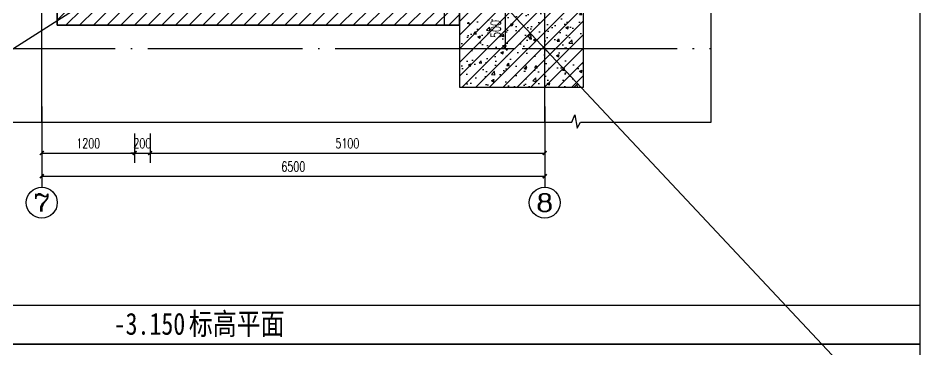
# Model space of a CAD drawing. Header units: millimetres. Extents: x 434053 to 1059003, y -2417481 to 936527.
# Drawn here: x 531969 to 543626, y -1779877 to -1775594 of the extents above; entities that cross this region are included whole.
import ezdxf
from ezdxf.enums import TextEntityAlignment as Align

# ---------------------------------------------------------------- set-up
doc = ezdxf.new("R2010")
doc.units = ezdxf.units.MM
doc.header["$LTSCALE"] = 1000
doc.header["$MEASUREMENT"] = 0
doc.linetypes.add('DOTE', pattern=[2.42, 2, -0.2, 0.02, -0.2])
doc.layers.get('Defpoints').update_dxf_attribs({"color": 6})
doc.layers.add('20221202建筑修改', color=6, linetype='Continuous', plot=False)
for name, color, linetype in [('A-ANNO-DIMS', 3, 'Continuous'), ('A-AXIS', 16, 'DOTE'), ('A-COLS', 6, 'Continuous'), ('A-WALL-PATT', 8, 'Continuous'), ('AXIS', 3, 'Continuous'), ('AXIS_TEXT', 7, 'Continuous'), ('DIM_SYMB', 3, 'Continuous'), ('HZHZNEWPLOTLAYER#@$TT', 7, 'Continuous'), ('PUB_DIM', 83, 'Continuous'), ('PUB_TEXT', 7, 'Continuous'), ('TZ', 6, 'Continuous')]:
    doc.layers.add(name, color=color, linetype=linetype)
doc.layers.add('A-WALL', color=5, linetype='Continuous', lineweight=35)
doc.styles.add('_TCH_AXIS', font='COMPLEX', dxfattribs={"bigfont": 'GBCBIG'})
doc.styles.add('_TCH_DIM_T3', font='SIMPLEX', dxfattribs={"width": 0.705882, "bigfont": 'GBCBIG'})
doc.styles.add('COMPLEX', font='COMPLEX')
doc.styles.add('宋体', font='', dxfattribs={"width": 0.8})
doc.styles.get('宋体').set_extended_font_data('SimSun')
doc.dimstyles.new('_TCH_ARCH&&50', dxfattribs={"dimtxt": 127.5, "dimasz": 50, "dimexe": 125, "dimexo": 150, "dimgap": 61.25, "dimtad": 1, "dimdec": 0, "dimzin": 0, "dimdsep": 46, "dimtxsty": '_TCH_DIM_T3', "dimblk": 'ARCHTICK', "dimcen": 0.09, "dimclrt": 7, "dimazin": 2, "dimtfac": 1, "dimtdec": 0, "dimtix": 1, "dimtmove": 2, "dimatfit": 3, "dimfxl": 1, "dimtolj": 1, "dimtzin": 0, "dimarcsym": 0})
pattern_1 = [(45, (-1713816.56, -1462893.01), (-88.388383, 88.388383), [])]

# ---------------------------------------------------------------- blocks, each defined once
blk = doc.blocks.new('ASDGFSDFG')
blk.add_lwpolyline([(0, 7925), (14325, 7925), (14325, 0), (0, 0)], close=True)
blk = doc.blocks.new('_AXISO')
blk.add_circle((0, 0), 0.5)
at = {"layer": 'AXIS_TEXT', "style": 'COMPLEX', "width": 1.041667}
blk.add_attdef('A', text='', height=0.56, dxfattribs=at).set_placement((-0.25, -0.28), (0.25, -0.28), align=Align.FIT)
blk = doc.blocks.new('_ArchTick')
at = {"color": 0, "linetype": 'ByBlock', "const_width": 0.4}
blk.add_lwpolyline([(-0.5, -0.5), (0.5, 0.5)], dxfattribs=at)
blk = doc.blocks.new('*D2480')
at = {"layer": 'Defpoints', "color": 0, "transparency": 16777216}
for p in [(2150, -100), (8650, -100), (8650, -900)]:
    blk.add_point(p, dxfattribs=at)
at = {"layer": 'PUB_DIM', "color": 0, "lineweight": -2, "transparency": 16777216}
for p, q in [((2150, -250), (2150, -1025)), ((8650, -250), (8650, -1025)), ((2150, -900), (8650, -900))]:
    blk.add_line(p, q, dxfattribs=at)
at = {"layer": 'PUB_DIM', "color": 0, "lineweight": -2, "transparency": 16777216, "xscale": 50, "yscale": 50, "zscale": 50, "rotation": 180}
blk.add_blockref('_ArchTick', (2150, -900), dxfattribs=at)
at = {"layer": 'PUB_DIM', "color": 0, "lineweight": -2, "transparency": 16777216, "xscale": 50, "yscale": 50, "zscale": 50}
blk.add_blockref('_ArchTick', (8650, -900), dxfattribs=at)
at = {"layer": 'PUB_DIM', "color": 7, "transparency": 16777216, "insert": (5400, -775), "char_height": 127.5, "attachment_point": 5, "style": '_TCH_DIM_T3'}
blk.add_mtext('\\A1;6500', dxfattribs=at)
blk = doc.blocks.new('*D2494')
at = {"layer": 'Defpoints', "color": 0, "transparency": 16777216}
for p in [(2150, -200), (3350, -200), (3350, -600)]:
    blk.add_point(p, dxfattribs=at)
at = {"layer": 'PUB_DIM', "color": 0, "lineweight": -2, "transparency": 16777216}
for p, q in [((2150, -350), (2150, -725)), ((3350, -350), (3350, -725)), ((2150, -600), (3350, -600))]:
    blk.add_line(p, q, dxfattribs=at)
at = {"layer": 'PUB_DIM', "color": 0, "lineweight": -2, "transparency": 16777216, "xscale": 50, "yscale": 50, "zscale": 50, "rotation": 180}
blk.add_blockref('_ArchTick', (2150, -600), dxfattribs=at)
at = {"layer": 'PUB_DIM', "color": 0, "lineweight": -2, "transparency": 16777216, "xscale": 50, "yscale": 50, "zscale": 50}
blk.add_blockref('_ArchTick', (3350, -600), dxfattribs=at)
at = {"layer": 'PUB_DIM', "color": 7, "transparency": 16777216, "insert": (2750, -475), "char_height": 127.5, "attachment_point": 5, "style": '_TCH_DIM_T3'}
blk.add_mtext('\\A1;1200', dxfattribs=at)
blk = doc.blocks.new('*D2495')
at = {"layer": 'Defpoints', "color": 0, "transparency": 16777216}
for p in [(3350, -200), (3550, -200), (3550, -600)]:
    blk.add_point(p, dxfattribs=at)
at = {"layer": 'PUB_DIM', "color": 0, "lineweight": -2, "transparency": 16777216}
for p, q in [((3350, -350), (3350, -725)), ((3550, -350), (3550, -725)), ((3350, -600), (3300, -600)), ((3350, -600), (3550, -600)), ((3550, -600), (3600, -600))]:
    blk.add_line(p, q, dxfattribs=at)
at = {"layer": 'PUB_DIM', "color": 0, "lineweight": -2, "transparency": 16777216, "xscale": 50, "yscale": 50, "zscale": 50}
blk.add_blockref('_ArchTick', (3350, -600), dxfattribs=at)
at = {"layer": 'PUB_DIM', "color": 0, "lineweight": -2, "transparency": 16777216, "xscale": 50, "yscale": 50, "zscale": 50, "rotation": 180}
blk.add_blockref('_ArchTick', (3550, -600), dxfattribs=at)
at = {"layer": 'PUB_DIM', "color": 7, "transparency": 16777216, "insert": (3450, -475), "char_height": 127.5, "attachment_point": 5, "style": '_TCH_DIM_T3'}
blk.add_mtext('\\A1;200', dxfattribs=at)
blk = doc.blocks.new('*D2496')
at = {"layer": 'Defpoints', "color": 0, "transparency": 16777216}
for p in [(3550, -200), (8650, -200), (8650, -600)]:
    blk.add_point(p, dxfattribs=at)
at = {"layer": 'PUB_DIM', "color": 0, "lineweight": -2, "transparency": 16777216}
for p, q in [((3550, -350), (3550, -725)), ((8650, -350), (8650, -725)), ((3550, -600), (8650, -600))]:
    blk.add_line(p, q, dxfattribs=at)
at = {"layer": 'PUB_DIM', "color": 0, "lineweight": -2, "transparency": 16777216, "xscale": 50, "yscale": 50, "zscale": 50, "rotation": 180}
blk.add_blockref('_ArchTick', (3550, -600), dxfattribs=at)
at = {"layer": 'PUB_DIM', "color": 0, "lineweight": -2, "transparency": 16777216, "xscale": 50, "yscale": 50, "zscale": 50}
blk.add_blockref('_ArchTick', (8650, -600), dxfattribs=at)
at = {"layer": 'PUB_DIM', "color": 7, "transparency": 16777216, "insert": (6100, -475), "char_height": 127.5, "attachment_point": 5, "style": '_TCH_DIM_T3'}
blk.add_mtext('\\A1;5100', dxfattribs=at)
blk = doc.blocks.new('asgsdfgf')
blk.add_line((0, 4500), (14325, 4500))
blk.add_lwpolyline([(0, 15850), (14325, 15850), (14325, 4000), (0, 4000)], close=True)
blk = doc.blocks.new('A$C41BC708E')
at = {"layer": 'TZ'}
blk.add_lwpolyline([(4409, 25750), (4209, 25750), (4209, 25550), (4409, 25550)], close=True, dxfattribs=at)
blk = doc.blocks.new('*D2174')
at = {"layer": 'A-ANNO-DIMS', "color": 0, "lineweight": -2, "transparency": 16777216}
for p, q in [((537846, -1775485), (538393, -1775485)), ((538268, -1775985), (538268, -1775485)), ((537846, -1775985), (538393, -1775985))]:
    blk.add_line(p, q, dxfattribs=at)
at = {"layer": 'Defpoints', "color": 0, "transparency": 16777216}
for p in [(537696, -1775485), (538268, -1775485), (537696, -1775985)]:
    blk.add_point(p, dxfattribs=at)
at = {"layer": 'A-ANNO-DIMS', "color": 0, "lineweight": -2, "transparency": 16777216, "xscale": 50, "yscale": 50, "zscale": 50}
for p, rotation in [((538268, -1775485), 90), ((538268, -1775985), 270)]:
    blk.add_blockref('_ArchTick', p, dxfattribs=dict(at, rotation=rotation))
at = {"layer": 'A-ANNO-DIMS', "color": 7, "transparency": 16777216, "insert": (538143, -1775735), "char_height": 127.5, "attachment_point": 5, "rotation": 90, "style": '_TCH_DIM_T3'}
blk.add_mtext('\\A1;500', dxfattribs=at)
blk = doc.blocks.new('gdfgsdfgfgfgh')
at = {"layer": 'A-AXIS'}
for p, q in [((2150, -200), (2150, 7500)), ((8650, -200), (8650, 7500)), ((1100, 750), (10800, 750))]:
    blk.add_line(p, q, dxfattribs=at)
at = {"layer": 'AXIS'}
for p, q in [((2150, 0), (2150, -1041)), ((8650, 0), (8650, -1041))]:
    blk.add_line(p, q, dxfattribs=at)
at = {"layer": 'DIM_SYMB'}
blk.add_lwpolyline([(10800, 7500), (9113.4, 7500), (9075.2, 7395), (9038.2, 7605), (9000.9, 7500), (1100, 7500), (1100, 5380.9), (1030.8, 5342.7), (1150.7, 5305.7), (1100, 5268.4), (1100, -200), (9000.9, -200), (9038.2, -106.3), (9070.8, -281), (9113.4, -200), (10800, -200), (10800, 5268.4), (10895, 5305.7), (10721.8, 5342.7), (10800, 5380.9), (10800, 7500)], dxfattribs=at)
at = {"layer": 'AXIS'}
ref = blk.add_blockref('_AXISO', (2150, -1241), dxfattribs=dict(at, xscale=400, yscale=400, zscale=400))
ref.add_attrib('A', '7', dxfattribs={"layer": 'AXIS_TEXT', "height": 226.3, "style": '_TCH_AXIS', "width": 1.5}).set_placement((2036.9, -1354.1), (2263.1, -1354.1), align=Align.FIT)
ref = blk.add_blockref('_AXISO', (8650, -1241), dxfattribs=dict(at, xscale=400, yscale=400, zscale=400))
ref.add_attrib('A', '8', dxfattribs={"layer": 'AXIS_TEXT', "height": 226.3, "style": '_TCH_AXIS', "width": 1.5}).set_placement((8536.9, -1354.1), (8763.1, -1354.1), align=Align.FIT)
at = {"layer": 'PUB_DIM'}
for p1, p2, distance, picture, middle in [((2150, -100), (8650, -100), -800, '*D2480', (5400, -775)), ((2150, -200), (3350, -200), -400, '*D2494', (2750, -475)), ((3350, -200), (3550, -200), -400, '*D2495', (3450, -475)), ((3550, -200), (8650, -200), -400, '*D2496', (6100, -475))]:
    dim = blk.add_aligned_dim(p1=p1, p2=p2, distance=distance, dimstyle='_TCH_ARCH&&50', dxfattribs=at)
    dim.commit()
    dim.dimension.update_dxf_attribs({"geometry": picture, "text_midpoint": middle})

msp = doc.modelspace()

# ---------------------------------------------------------------- hatches: boundary and pattern name
at = {"layer": 'A-WALL-PATT'}
h = msp.add_hatch(dxfattribs=at)
h.set_pattern_fill('普通砖', color=256, scale=50, style=0)
h.set_pattern_definition(pattern_1)
h.paths.add_polyline_path([(532475.9, -1775685.3), (532675.9, -1775485.3), (532675.9, -1773735.3), (532609.3, -1773635.3), (532475.9, -1773635.3)])
h = msp.add_hatch(dxfattribs=at)
h.set_pattern_fill('普通砖', color=256, scale=50, style=0)
h.set_pattern_definition(pattern_1)
h.paths.add_polyline_path([(537675.9, -1775685.3), (537675.9, -1775485.3), (532675.9, -1775485.3), (532475.9, -1775685.3)])
h = msp.add_hatch(dxfattribs=at)
h.set_pattern_fill('钢筋混凝土', color=256, scale=50, style=0)
h.set_pattern_definition([(45, (-1713816.56, -1462982.77), (-88.3883476, 88.3883476), []), (50, (-1713816.56, -1462982.77), (358.63009, -31.376067), [37.5, -412.5]), (355, (-1713816.56, -1462982.77), (-69.375667, 376.096067), [30, -330]), (100.4514, (-1713786.68, -1462985.4), (289.25469, 344.71977), [31.870095, -350.571056]), (46.1842, (-1713816.56, -1462882.77), (533.620524, -82.75951), [56.25, -618.75]), (96.6356, (-1713772.1, -1462889.67), (467.33135, 487.05894), [47.80514, -525.8565]), (351.1842, (-1713816.56, -1462882.77), (467.33097, 487.0593), [45, -495]), (21, (-1713766.56, -1462907.77), (298.453526, -201.309445), [37.5, -412.5]), (326, (-1713766.56, -1462907.77), (121.657666, 362.57502), [30, -330]), (71.4514, (-1713741.7, -1462924.55), (420.111314, 161.26525), [31.870095, -350.571056]), (37.5, (-1713816.56, -1462982.77), (6.079928, 166.446927), [0, -326, 0, -335, 0, -331.25]), (7.5, (-1713816.56, -1462982.77), (131.534769, 197.205856), [0, -191, 0, -318.5, 0, -126.25]), (327.5, (-1713928.06, -1462982.77), (266.911218, -11.277436), [0, -125, 0, -390, 0, -517.5]), (317.5, (-1713978.06, -1462982.77), (291.593085, 50.05249), [0, -162.5, 0, -259, 0, -367.5])])
h.paths.add_polyline_path([(539275.9, -1776485.3), (539275.9, -1775485.3), (537675.9, -1775485.3), (537675.9, -1776485.3)])

# ---------------------------------------------------------------- linework, layer by layer
at = {"layer": '20221202建筑修改'}
msp.add_lwpolyline([(500113.9, -1779810.3), (525887.9, -1779810.3), (537495.9, -1772426.8), (537695.9, -1774832.3), (550839.5, -1788837.3)], dxfattribs=at)
at = {"layer": 'A-COLS'}
for p, q in [((537675.9, -1775485.3), (537675.9, -1776485.3)), ((539275.9, -1776485.3), (539275.9, -1775485.3)), ((537675.9, -1776485.3), (539275.9, -1776485.3))]:
    msp.add_line(p, q, dxfattribs=at)
at = {"layer": 'A-WALL'}
for q in [(532475.9, -1773635.3), (537675.9, -1775685.3)]:
    msp.add_line((532475.9, -1775685.3), q, dxfattribs=at)

# ---------------------------------------------------------------- block references
for name, p in [('asgsdfgf', (529300.9, -1783801.3)), ('gdfgsdfgfgfgh', (530125.9, -1776735.3)), ('ASDGFSDFG', (529300.9, -1787726.3))]:
    msp.add_blockref(name, p)
at = {"layer": 'HZHZNEWPLOTLAYER#@$TT'}
msp.add_blockref('A$C41BC708E', (533266.5, -1801235.3), dxfattribs=at)

# ---------------------------------------------------------------- texts
at = {"layer": 'PUB_TEXT', "color": 2, "style": '宋体', "width": 0.8}
for s, p in [('-3.150', (533204.6, -1779681.5)), ('标高平面', (534176.8, -1779681.5))]:
    msp.add_text(s, height=283.23, dxfattribs=at).set_placement(p)

# ---------------------------------------------------------------- dimensions: what is measured, and where the dimension line sits
at = {"layer": 'A-ANNO-DIMS'}
dim = msp.add_aligned_dim(p1=(537695.9, -1775985.3), p2=(537695.9, -1775485.3), distance=-572, dimstyle='_TCH_ARCH&&50', dxfattribs=at)
dim.commit()
dim.dimension.update_dxf_attribs({"geometry": '*D2174', "text_midpoint": (538142.9, -1775735.3)})

doc.saveas('drawing.dxf')
